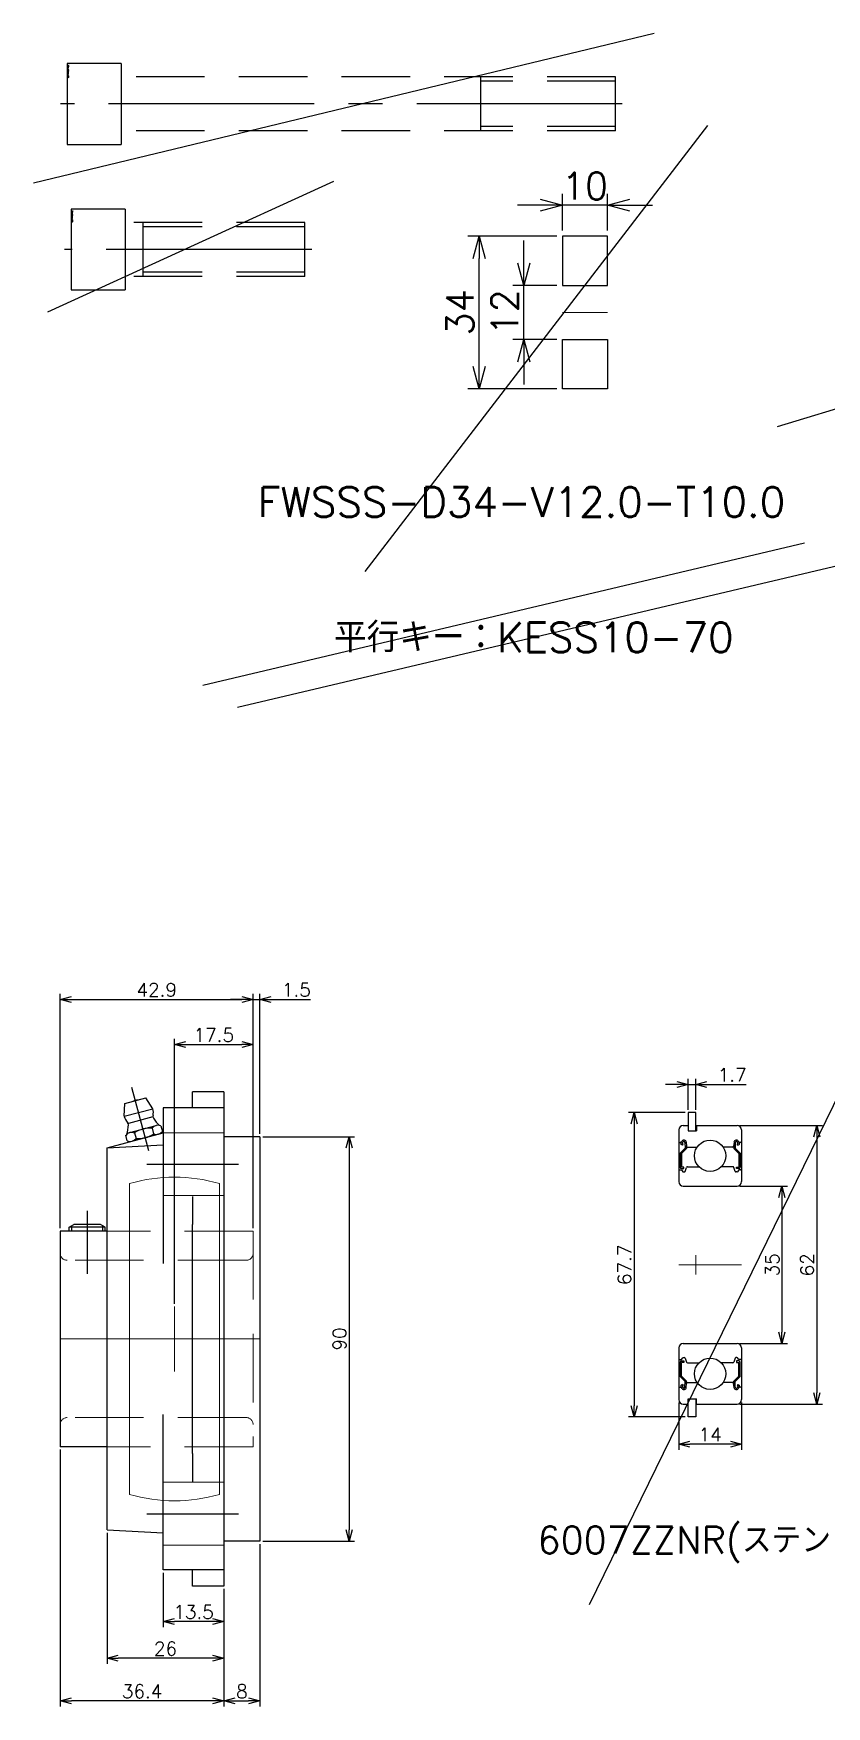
# Model space of a CAD drawing. Header units: millimetres. Extents: x 0 to 38884, y -3675 to 8056.
# Drawn here: x 14041.7 to 14218.2, y 4794.1 to 5166.3 of the extents above; entities that cross this region are included whole.
import ezdxf

# ---------------------------------------------------------------- set-up
doc = ezdxf.new("R2010")
doc.units = ezdxf.units.MM
doc.header["$LTSCALE"] = 2.4
doc.header["$PDMODE"] = 99
doc.header["$PDSIZE"] = 1
doc.linetypes.add('CENTER2', pattern=[28.575, 19.05, -3.175, 3.175, -3.175])
doc.linetypes.add('HIDDEN', pattern=[9.525, 6.35, -3.175])
doc.layers.add('04_HIDDEN', color=2, linetype='HIDDEN', lineweight=13)
doc.layers.add('08_DIM', color=3, linetype='Continuous', lineweight=13)
doc.layers.add('10_DRAFT', color=8, linetype='Continuous', lineweight=0, plot=False)
doc.styles.add('KSS_TXT', font='txt.shx', dxfattribs={"bigfont": 'extfont2.shx'})
doc.styles.add('KSS_TXT_L', font='txt.shx', dxfattribs={"height": 3, "bigfont": 'extfont2.shx'})
doc.dimstyles.new('KSS_DIM', dxfattribs={"dimscale": 2, "dimtxt": 3, "dimasz": 2.5, "dimexe": 1.25, "dimexo": 0.625, "dimtad": 1, "dimdsep": 46, "dimtxsty": 'KSS_TXT', "dimblk": 'OPEN30', "dimcen": 0, "dimazin": 2, "dimtfac": 0.75, "dimtmove": 0, "dimatfit": 3, "dimldrblk": 'OPEN30', "dimfxl": 1.25, "dimtolj": 1, "dimarcsym": 0})

# ---------------------------------------------------------------- blocks, each defined once
blk = doc.blocks.new('B6007ZZNRa_1')
at = {"color": 0}
for p, q in [((0, 33.85), (-1.7, 33.85)), ((-1.7, 33.85), (-1.7, 31)), ((0, 29.81), (0, 33.85)), ((-3.78, 30), (-3.78, 18.5)), ((-2.78, 31), (-1.7, 31)), ((-1.7, 31), (-1.7, 29.81)), ((-1.7, 29.81), (0, 29.81)), ((0, 29.81), (0.2, 29.81)), ((0.2, 31), (9.22, 31)), ((0.2, 31), (0.2, 29.81)), ((10.22, 30), (10.22, 18.5)), ((-3.58, 27.2), (-3.28, 27.2)), ((-3.28, 27.2), (-3.05, 27.53)), ((-2.96, 26.61), (-3.21, 26.78)), ((-3.03, 27.03), (-2.8, 27.36)), ((-2.79, 26.85), (-3.03, 27.03)), ((-2.96, 26.61), (-2.79, 26.85)), ((-2.38, 27.23), (-2.34, 25.97)), ((-2.09, 27.27), (-2.01, 26.38)), ((-2.04, 26.72), (-2.04, 25.85)), ((-1.81, 26.2), (0.31, 26.2)), ((8.25, 26.2), (6.13, 26.2)), ((8.53, 27.27), (8.45, 26.38)), ((8.48, 26.72), (8.48, 25.85)), ((8.82, 27.23), (8.78, 25.97)), ((9.23, 26.85), (9.47, 27.03)), ((9.4, 26.61), (9.23, 26.85)), ((9.47, 27.03), (9.24, 27.36)), ((9.4, 26.61), (9.65, 26.78)), ((9.72, 27.2), (9.49, 27.53)), ((10.02, 27.2), (9.72, 27.2)), ((-2.34, 25.97), (-3.44, 24.87)), ((-3.44, 24.87), (-3.44, 21.7)), ((-2.04, 25.85), (-3.14, 24.75)), ((-3.14, 24.75), (-3.14, 21.7)), ((8.48, 25.85), (9.58, 24.75)), ((8.78, 25.97), (9.88, 24.87)), ((9.58, 24.75), (9.58, 21.7)), ((9.88, 24.87), (9.88, 21.7)), ((-3.58, 21.1), (-3.18, 21.1)), ((-3.18, 21.1), (-2.86, 20.72)), ((-2.62, 21.7), (-3.14, 21.7)), ((-3.14, 21.4), (-2.62, 21.4)), ((-2.71, 20.65), (-2.53, 20.65)), ((-2.62, 21.4), (-2.62, 21.7)), ((-2.35, 20.78), (-2.02, 21.67)), ((-1.83, 21.8), (0.72, 21.8)), ((8.27, 21.8), (5.72, 21.8)), ((8.79, 20.78), (8.46, 21.67)), ((9.15, 20.65), (8.97, 20.65)), ((9.06, 21.4), (9.06, 21.7)), ((9.06, 21.7), (9.58, 21.7)), ((9.58, 21.4), (9.06, 21.4)), ((9.62, 21.1), (9.3, 20.72)), ((10.02, 21.1), (9.62, 21.1)), ((-2.78, 17.5), (9.22, 17.5)), ((-3.78, -18.5), (-3.78, -30)), ((-2.78, -17.5), (9.22, -17.5)), ((10.22, -18.5), (10.22, -30)), ((-3.58, -21.1), (-3.18, -21.1)), ((-3.44, -24.87), (-3.44, -21.7)), ((-3.18, -21.1), (-2.86, -20.72)), ((-3.14, -21.4), (-2.62, -21.4)), ((-3.14, -24.75), (-3.14, -21.7)), ((-2.62, -21.7), (-3.14, -21.7)), ((-2.71, -20.65), (-2.53, -20.65)), ((-2.62, -21.4), (-2.62, -21.7)), ((-2.35, -20.78), (-2.02, -21.67)), ((-1.83, -21.8), (0.72, -21.8)), ((8.27, -21.8), (5.72, -21.8)), ((8.79, -20.78), (8.46, -21.67)), ((9.15, -20.65), (8.97, -20.65)), ((9.06, -21.4), (9.06, -21.7)), ((9.58, -21.4), (9.06, -21.4)), ((9.06, -21.7), (9.58, -21.7)), ((9.62, -21.1), (9.3, -20.72)), ((9.58, -24.75), (9.58, -21.7)), ((10.02, -21.1), (9.62, -21.1)), ((9.88, -24.87), (9.88, -21.7)), ((-2.34, -25.97), (-3.44, -24.87)), ((-2.04, -25.85), (-3.14, -24.75)), ((-2.38, -27.23), (-2.34, -25.97)), ((-2.04, -26.72), (-2.04, -25.85)), ((8.48, -25.85), (9.58, -24.75)), ((8.48, -26.72), (8.48, -25.85)), ((8.78, -25.97), (9.88, -24.87)), ((8.82, -27.23), (8.78, -25.97)), ((-3.58, -27.2), (-3.28, -27.2)), ((-3.28, -27.2), (-3.05, -27.53)), ((-2.96, -26.61), (-3.21, -26.78)), ((-2.79, -26.85), (-3.03, -27.03)), ((-3.03, -27.03), (-2.8, -27.36)), ((-2.96, -26.61), (-2.79, -26.85)), ((-2.09, -27.27), (-2.01, -26.38)), ((-1.81, -26.2), (0.31, -26.2)), ((8.25, -26.2), (6.13, -26.2)), ((8.53, -27.27), (8.45, -26.38)), ((9.4, -26.61), (9.23, -26.85)), ((9.23, -26.85), (9.47, -27.03)), ((9.47, -27.03), (9.24, -27.36)), ((9.4, -26.61), (9.65, -26.78)), ((9.72, -27.2), (9.49, -27.53)), ((10.02, -27.2), (9.72, -27.2)), ((-2.78, -31), (-1.7, -31)), ((-1.7, -29.81), (0, -29.81)), ((-1.7, -31), (-1.7, -29.81)), ((-1.7, -33.85), (-1.7, -31)), ((0, -29.81), (0.2, -29.81)), ((0, -29.81), (0, -33.85)), ((0.2, -31), (0.2, -29.81)), ((0.2, -31), (9.22, -31)), ((0.27, -31), (0.27, -31)), ((2.72, -31), (2.72, -31)), ((0, -33.85), (-1.7, -33.85))]:
    blk.add_line(p, q, dxfattribs=at)
for centre in [(3.22, 24.25), (3.22, -24.25)]:
    blk.add_circle(centre, 3.5, dxfattribs=at)
for centre, radius, start, end in [((-2.78, 30), 1, 90, 180), ((9.22, 30), 1, 0, 90), ((-3.58, 27.4), 0.2, 180, 270), ((-3.03, 27.03), 0.3, 144.9356, 235.0377), ((-2.61, 27.23), 0.53, 5.0651, 144.9356), ((-2.61, 27.22), 0.23, 2.1311, 144.9356), ((-1.81, 26.4), 0.2, 185.0651, 270), ((8.25, 26.4), 0.2, 270, 354.9349), ((9.05, 27.23), 0.53, 35.0644, 174.9349), ((9.05, 27.22), 0.23, 35.0644, 177.8689), ((9.47, 27.03), 0.3, 304.9623, 35.0644), ((10.02, 27.4), 0.2, 270, 0), ((-3.58, 20.9), 0.2, 90, 180), ((-3.14, 21.7), 0.3, 180, 270), ((-2.71, 20.85), 0.2, 219.9991, 270), ((-2.53, 20.85), 0.2, 270, 339.9703), ((-1.83, 21.6), 0.2, 90, 159.9703), ((8.27, 21.6), 0.2, 20.0297, 90), ((8.97, 20.85), 0.2, 200.0297, 270), ((9.15, 20.85), 0.2, 270, 320.0009), ((9.58, 21.7), 0.3, 270, 0), ((10.02, 20.9), 0.2, 0, 90), ((-2.78, 18.5), 1, 180, 270), ((9.22, 18.5), 1, 270, 0), ((-2.78, -18.5), 1, 90, 180), ((9.22, -18.5), 1, 0, 90), ((-3.58, -20.9), 0.2, 180, 270), ((-3.14, -21.7), 0.3, 90, 180), ((-2.71, -20.85), 0.2, 90, 140.0009), ((-2.53, -20.85), 0.2, 20.0297, 90), ((-1.83, -21.6), 0.2, 200.0297, 270), ((8.27, -21.6), 0.2, 270, 339.9703), ((8.97, -20.85), 0.2, 90, 159.9703), ((9.15, -20.85), 0.2, 39.9991, 90), ((9.58, -21.7), 0.3, 0, 90), ((10.02, -20.9), 0.2, 270, 0), ((-3.58, -27.4), 0.2, 90, 180), ((-3.03, -27.03), 0.3, 124.9623, 215.0644), ((-2.61, -27.23), 0.53, 215.0644, 354.9349), ((-2.61, -27.22), 0.23, 215.0644, 357.8689), ((-1.81, -26.4), 0.2, 90, 174.9349), ((8.25, -26.4), 0.2, 5.0651, 90), ((9.05, -27.23), 0.53, 185.0651, 324.9356), ((9.05, -27.22), 0.23, 182.1311, 324.9356), ((9.47, -27.03), 0.3, 324.9356, 55.0377), ((10.02, -27.4), 0.2, 0, 90), ((-2.78, -30), 1, 180, 270), ((9.22, -30), 1, 270, 0)]:
    blk.add_arc(centre, radius, start, end, dxfattribs=at)
at = {"layer": '10_DRAFT'}
for p, q in [((-3.78, 0), (10.22, 0)), ((0, 2.15), (0, -2.15))]:
    blk.add_line(p, q, dxfattribs=at)
blk = doc.blocks.new('_Open30')
at = {"color": 0, "linetype": 'ByBlock', "lineweight": -2}
for p, q in [((-1, 0.268), (0, 0)), ((0, 0), (-1, -0.268)), ((0, 0), (-1, 0))]:
    blk.add_line(p, q, dxfattribs=at)
blk = doc.blocks.new('*D219')
at = {"layer": '08_DIM', "color": 0, "lineweight": -2, "transparency": 16777216}
for p, q in [((14185.31, 4861.77), (14185.31, 4851.26)), ((14199.31, 4861.77), (14199.31, 4851.26)), ((14196.81, 4852.51), (14187.81, 4852.51))]:
    blk.add_line(p, q, dxfattribs=at)
at = {"layer": 'Defpoints', "color": 0, "transparency": 16777216}
for p in [(14185.31, 4862.4), (14199.31, 4862.4), (14185.31, 4852.51)]:
    blk.add_point(p, dxfattribs=at)
at = {"layer": '08_DIM', "color": 0, "lineweight": -2, "transparency": 16777216, "xscale": 2.5, "yscale": 2.5, "zscale": 2.5, "rotation": 180}
blk.add_blockref('_Open30', (14185.31, 4852.51), dxfattribs=at)
at = {"layer": '08_DIM', "color": 0, "lineweight": -2, "transparency": 16777216, "xscale": 2.5, "yscale": 2.5, "zscale": 2.5}
blk.add_blockref('_Open30', (14199.31, 4852.51), dxfattribs=at)
at = {"layer": '08_DIM', "color": 0, "transparency": 16777216, "insert": (14192.31, 4854.64), "char_height": 3, "attachment_point": 5, "style": 'KSS_TXT'}
blk.add_mtext('\\A1;14', dxfattribs=at)
blk = doc.blocks.new('*D220')
at = {"layer": '08_DIM', "color": 0, "lineweight": -2, "transparency": 16777216}
for p, q in [((14198.93, 4923.4), (14217.29, 4923.4)), ((14216.04, 4920.9), (14216.04, 4863.9)), ((14198.93, 4861.4), (14217.29, 4861.4))]:
    blk.add_line(p, q, dxfattribs=at)
at = {"layer": 'Defpoints', "color": 0, "transparency": 16777216}
for p in [(14198.31, 4923.4), (14198.31, 4861.4), (14216.04, 4861.4)]:
    blk.add_point(p, dxfattribs=at)
at = {"layer": '08_DIM', "color": 0, "lineweight": -2, "transparency": 16777216, "xscale": 2.5, "yscale": 2.5, "zscale": 2.5}
for p, rotation in [((14216.04, 4923.4), 90), ((14216.04, 4861.4), 270)]:
    blk.add_blockref('_Open30', p, dxfattribs=dict(at, rotation=rotation))
at = {"layer": '08_DIM', "color": 0, "transparency": 16777216, "insert": (14213.91, 4892.4), "char_height": 3, "attachment_point": 5, "rotation": 90, "style": 'KSS_TXT'}
blk.add_mtext('\\A1;62', dxfattribs=at)
blk = doc.blocks.new('*D221')
at = {"layer": '08_DIM', "color": 0, "lineweight": -2, "transparency": 16777216}
for p, q in [((14198.93, 4909.9), (14209.52, 4909.9)), ((14208.27, 4907.4), (14208.27, 4877.4)), ((14198.93, 4874.9), (14209.52, 4874.9))]:
    blk.add_line(p, q, dxfattribs=at)
at = {"layer": 'Defpoints', "color": 0, "transparency": 16777216}
for p in [(14198.31, 4909.9), (14198.31, 4874.9), (14208.27, 4874.9)]:
    blk.add_point(p, dxfattribs=at)
at = {"layer": '08_DIM', "color": 0, "lineweight": -2, "transparency": 16777216, "xscale": 2.5, "yscale": 2.5, "zscale": 2.5}
for p, rotation in [((14208.27, 4909.9), 90), ((14208.27, 4874.9), 270)]:
    blk.add_blockref('_Open30', p, dxfattribs=dict(at, rotation=rotation))
at = {"layer": '08_DIM', "color": 0, "transparency": 16777216, "insert": (14206.15, 4892.4), "char_height": 3, "attachment_point": 5, "rotation": 90, "style": 'KSS_TXT'}
blk.add_mtext('\\A1;35', dxfattribs=at)
blk = doc.blocks.new('*D222')
at = {"layer": '08_DIM', "color": 0, "lineweight": -2, "transparency": 16777216}
for p, q in [((14186.76, 4926.25), (14174.12, 4926.25)), ((14175.37, 4923.75), (14175.37, 4861.05)), ((14186.76, 4858.55), (14174.12, 4858.55))]:
    blk.add_line(p, q, dxfattribs=at)
at = {"layer": 'Defpoints', "color": 0, "transparency": 16777216}
for p in [(14187.39, 4926.25), (14175.37, 4858.55), (14187.39, 4858.55)]:
    blk.add_point(p, dxfattribs=at)
at = {"layer": '08_DIM', "color": 0, "lineweight": -2, "transparency": 16777216, "xscale": 2.5, "yscale": 2.5, "zscale": 2.5}
for p, rotation in [((14175.37, 4926.25), 90), ((14175.37, 4858.55), 270)]:
    blk.add_blockref('_Open30', p, dxfattribs=dict(at, rotation=rotation))
at = {"layer": '08_DIM', "color": 0, "transparency": 16777216, "insert": (14173.24, 4892.4), "char_height": 3, "attachment_point": 5, "rotation": 90, "style": 'KSS_TXT'}
blk.add_mtext('\\A1;67.7', dxfattribs=at)
blk = doc.blocks.new('*D223')
at = {"layer": '08_DIM', "color": 0, "lineweight": -2, "transparency": 16777216}
for p, q in [((14184.89, 4932.54), (14182.39, 4932.54)), ((14187.39, 4926.87), (14187.39, 4933.79)), ((14187.39, 4932.54), (14189.09, 4932.54)), ((14189.09, 4926.87), (14189.09, 4933.79)), ((14191.59, 4932.54), (14200.34, 4932.54))]:
    blk.add_line(p, q, dxfattribs=at)
at = {"layer": 'Defpoints', "color": 0, "transparency": 16777216}
for p in [(14189.09, 4932.54), (14187.39, 4926.25), (14189.09, 4926.25)]:
    blk.add_point(p, dxfattribs=at)
at = {"layer": '08_DIM', "color": 0, "lineweight": -2, "transparency": 16777216, "xscale": 2.5, "yscale": 2.5, "zscale": 2.5}
blk.add_blockref('_Open30', (14187.39, 4932.54), dxfattribs=at)
at = {"layer": '08_DIM', "color": 0, "lineweight": -2, "transparency": 16777216, "xscale": 2.5, "yscale": 2.5, "zscale": 2.5, "rotation": 180}
blk.add_blockref('_Open30', (14189.09, 4932.54), dxfattribs=at)
at = {"layer": '08_DIM', "color": 0, "transparency": 16777216, "insert": (14197.21, 4934.66), "char_height": 3, "attachment_point": 5, "style": 'KSS_TXT'}
blk.add_mtext('\\A1;1.7', dxfattribs=at)
blk = doc.blocks.new('A$C415A6936_1')
at = {"color": 0}
for p, q in [((9, 12), (-9, 12)), ((-9, 12), (-9, 0)), ((9, 0), (9, 12)), ((9, 0), (-9, 0))]:
    blk.add_line(p, q, dxfattribs=at)
at = {"color": 0, "linetype": 'CENTER2'}
blk.add_line((0, -41.5), (0, 13.5), dxfattribs=at)
at = {"color": 0, "linetype": 'HIDDEN'}
for p, q in [((-6, -40), (-6, 0)), ((6, -40), (6, 0)), ((-6, -4), (6, -4)), ((-5.05, -40), (-5.05, -4)), ((5.05, -40), (5.05, -4)), ((-6, -40), (6, -40))]:
    blk.add_line(p, q, dxfattribs=at)
at = {"layer": '10_DRAFT', "style": 'KSS_TXT_L'}
blk.add_text('CS-M12x40L', height=0.3, dxfattribs=at).set_placement((6.07, 11.66))
blk = doc.blocks.new('*D522')
at = {"layer": '08_DIM', "color": 0, "lineweight": -2, "transparency": 16777216}
for p, q in [((14159.45, 5122.53), (14159.45, 5130.66)), ((14169.45, 5122.53), (14169.45, 5130.66)), ((14154.45, 5128.16), (14149.45, 5128.16)), ((14169.45, 5128.16), (14159.45, 5128.16)), ((14174.45, 5128.16), (14179.45, 5128.16))]:
    blk.add_line(p, q, dxfattribs=at)
at = {"layer": 'Defpoints', "color": 0, "transparency": 16777216}
for p in [(14159.45, 5128.16), (14159.45, 5121.28), (14169.45, 5121.28)]:
    blk.add_point(p, dxfattribs=at)
at = {"layer": '08_DIM', "color": 0, "lineweight": -2, "transparency": 16777216, "xscale": 5, "yscale": 5, "zscale": 5}
blk.add_blockref('_Open30', (14159.45, 5128.16), dxfattribs=at)
at = {"layer": '08_DIM', "color": 0, "lineweight": -2, "transparency": 16777216, "xscale": 5, "yscale": 5, "zscale": 5, "rotation": 180}
blk.add_blockref('_Open30', (14169.45, 5128.16), dxfattribs=at)
at = {"layer": '08_DIM', "color": 0, "transparency": 16777216, "insert": (14164.45, 5132.41), "char_height": 6, "attachment_point": 5, "style": 'KSS_TXT'}
blk.add_mtext('\\A1;10', dxfattribs=at)
blk = doc.blocks.new('*D523')
at = {"layer": '08_DIM', "color": 0, "lineweight": -2, "transparency": 16777216}
for p, q in [((14158.2, 5121.28), (14138.41, 5121.28)), ((14140.91, 5092.28), (14140.91, 5116.28)), ((14158.2, 5087.28), (14138.41, 5087.28))]:
    blk.add_line(p, q, dxfattribs=at)
at = {"layer": 'Defpoints', "color": 0, "transparency": 16777216}
for p in [(14140.91, 5121.28), (14159.45, 5121.28), (14159.45, 5087.28)]:
    blk.add_point(p, dxfattribs=at)
at = {"layer": '08_DIM', "color": 0, "lineweight": -2, "transparency": 16777216, "xscale": 5, "yscale": 5, "zscale": 5}
for p, rotation in [((14140.91, 5121.28), 90), ((14140.91, 5087.28), 270)]:
    blk.add_blockref('_Open30', p, dxfattribs=dict(at, rotation=rotation))
at = {"layer": '08_DIM', "color": 0, "transparency": 16777216, "insert": (14136.66, 5104.28), "char_height": 6, "attachment_point": 5, "rotation": 90, "style": 'KSS_TXT'}
blk.add_mtext('\\A1;34', dxfattribs=at)
blk = doc.blocks.new('*D524')
at = {"layer": '08_DIM', "color": 0, "lineweight": -2, "transparency": 16777216}
for p, q in [((14150.87, 5115.28), (14150.87, 5120.28)), ((14158.2, 5110.28), (14148.37, 5110.28)), ((14150.87, 5098.28), (14150.87, 5110.28)), ((14158.2, 5098.28), (14148.37, 5098.28)), ((14150.87, 5093.28), (14150.87, 5088.28))]:
    blk.add_line(p, q, dxfattribs=at)
at = {"layer": 'Defpoints', "color": 0, "transparency": 16777216}
for p in [(14150.87, 5110.28), (14159.45, 5110.28), (14159.45, 5098.28)]:
    blk.add_point(p, dxfattribs=at)
at = {"layer": '08_DIM', "color": 0, "lineweight": -2, "transparency": 16777216, "xscale": 5, "yscale": 5, "zscale": 5}
for p, rotation in [((14150.87, 5110.28), 270), ((14150.87, 5098.28), 90)]:
    blk.add_blockref('_Open30', p, dxfattribs=dict(at, rotation=rotation))
at = {"layer": '08_DIM', "color": 0, "transparency": 16777216, "insert": (14146.62, 5104.28), "char_height": 6, "attachment_point": 5, "rotation": 90, "style": 'KSS_TXT'}
blk.add_mtext('\\A1;12', dxfattribs=at)
blk = doc.blocks.new('A$C564416E9_1')
at = {"color": 0}
for points in [[(0, 17), (-10, 17), (-10, 6), (0, 6)], [(0, -17), (-10, -17), (-10, -6), (0, -6)]]:
    blk.add_lwpolyline(points, close=True, dxfattribs=at)
at = {"layer": '10_DRAFT'}
blk.add_line((-10, 0), (0, 0), dxfattribs=at)
blk = doc.blocks.new('A$C169F6710_1')
at = {"color": 0}
for p, q in [((9, 12), (-9, 12)), ((-9, 12), (-9, 0)), ((9, 0), (9, 12)), ((9, 0), (-9, 0))]:
    blk.add_line(p, q, dxfattribs=at)
at = {"color": 0, "linetype": 'CENTER2'}
blk.add_line((0, -111.5), (0, 13.5), dxfattribs=at)
at = {"color": 0, "linetype": 'HIDDEN'}
for p, q in [((-6, -110), (-6, 0)), ((6, -110), (6, 0)), ((-6, -80), (6, -80)), ((-5.05, -110), (-5.05, -80)), ((5.05, -110), (5.05, -80)), ((-6, -110), (6, -110))]:
    blk.add_line(p, q, dxfattribs=at)
at = {"layer": '10_DRAFT', "style": 'KSS_TXT_L'}
blk.add_text('CS-M12x110L', height=0.3, dxfattribs=at).set_placement((5.79, 11.66))
blk = doc.blocks.new('*D525')
at = {"layer": '08_DIM', "color": 0, "lineweight": -2, "transparency": 16777216}
for p, q in [((14088.1, 4951.45), (14085.6, 4951.45)), ((14090.6, 4900.53), (14090.6, 4952.7)), ((14090.6, 4951.45), (14092.1, 4951.45)), ((14092.1, 4921.53), (14092.1, 4952.7)), ((14094.6, 4951.45), (14103.35, 4951.45))]:
    blk.add_line(p, q, dxfattribs=at)
at = {"layer": 'Defpoints', "color": 0, "transparency": 16777216}
for p in [(14092.1, 4951.45), (14092.1, 4920.9), (14090.6, 4899.9)]:
    blk.add_point(p, dxfattribs=at)
at = {"layer": '08_DIM', "color": 0, "lineweight": -2, "transparency": 16777216, "xscale": 2.5, "yscale": 2.5, "zscale": 2.5}
blk.add_blockref('_Open30', (14090.6, 4951.45), dxfattribs=at)
at = {"layer": '08_DIM', "color": 0, "lineweight": -2, "transparency": 16777216, "xscale": 2.5, "yscale": 2.5, "zscale": 2.5, "rotation": 180}
blk.add_blockref('_Open30', (14092.1, 4951.45), dxfattribs=at)
at = {"layer": '08_DIM', "color": 0, "transparency": 16777216, "insert": (14100.23, 4953.58), "char_height": 3, "attachment_point": 5, "style": 'KSS_TXT'}
blk.add_mtext('\\A1;1.5', dxfattribs=at)
blk = doc.blocks.new('MUCFC207c_1')
at = {"color": 0, "linetype": 'CENTER2'}
for p, q in [((-16.72, 41.88), (-20.5, 55.98)), ((-17.16, 38.89), (3.27, 38.89)), ((-30.4, 28.5), (-30.4, 14.5)), ((-17.16, -38.89), (3.27, -38.89))]:
    blk.add_line(p, q, dxfattribs=at)
at = {"color": 0}
for p, q in [((-22.19, 49.53), (-22.02, 52.37)), ((-22.02, 52.37), (-17.38, 53.61)), ((-15.81, 51.23), (-17.38, 53.61)), ((0, 55), (-7, 55)), ((-7, 51.39), (-7, 55)), ((0, 55), (0, -55)), ((-22.19, 49.53), (-15.81, 51.23)), ((-15.84, 49.42), (-21.25, 47.97)), ((0, 51.39), (-13.5, 51.39)), ((-13.5, 51.39), (-13.5, 16.79)), ((-26, 42.5), (-13.5, 45.85)), ((-21.5, 44.09), (-21.83, 45.31)), ((-20.95, 45.92), (-15.09, 47.49)), ((-14.57, 45.56), (-20.43, 43.99)), ((-19.87, 45.83), (-19.55, 44.61)), ((-15.97, 46.87), (-15.64, 45.66)), ((-14.02, 47.4), (-13.69, 46.18)), ((8, 45), (0, 45)), ((8, 45), (8, -45)), ((-26, 42.5), (-13.5, 43.16)), ((-26, -42.5), (-26, 42.5)), ((-7, 31.72), (-7, 25.5)), ((-26, 24), (-36.4, 24)), ((-36.4, 24), (-36.4, -24)), ((-34.4, 24.9), (-33.36, 25.5)), ((-26.4, 24.9), (-34.4, 24.9)), ((-34.4, 24), (-34.4, 24.9)), ((-33.85, 24), (-33.85, 25.22)), ((-27.44, 25.5), (-33.36, 25.5)), ((-26.4, 24.9), (-27.44, 25.5)), ((-26.95, 24), (-26.95, 25.22)), ((-26.4, 24), (-26.4, 24.9)), ((-7, -25.5), (-7, 25.5)), ((-13.5, -51.39), (-13.5, -16.79)), ((-26, -24), (-36.4, -24)), ((-7, -25.5), (-7, -31.72)), ((-26, -42.5), (-13.5, -43.16)), ((8, -45), (0, -45)), ((0, -51.39), (-13.5, -51.39)), ((-7, -55), (-7, -51.39)), ((0, -55), (-7, -55))]:
    blk.add_line(p, q, dxfattribs=at)
for centre, radius, start, end in [((-19.31, 51.55), 1.59, 84.555, 125.445), ((-19, 50.38), 3.3, 195, 222.0533), ((-19, 50.38), 3.3, 347.9467, 15), ((-14.99, 49.52), 0.8, 167.9467, 210.2157), ((-10.5, 52.14), 6, 210.2157, 230.6802), ((-20.54, 44.41), 1.56, 64.7398, 145.2602), ((-27.25, 47.65), 6, 339.3198, 359.7843), ((-22.05, 47.63), 0.8, 359.7843, 42.0533), ((-16.54, 41.21), 5.7, 84.2291, 125.7709), ((-18.97, 50.28), 5.7, 264.2291, 305.7709), ((-14.69, 45.98), 1.56, 64.7398, 145.2602), ((-14.98, 47.07), 1.56, 244.7398, 325.2602), ((-20.83, 45.5), 1.56, 244.7398, 325.2602)]:
    blk.add_arc(centre, radius, start, end, dxfattribs=at)
at = {"layer": '04_HIDDEN', "color": 0}
for p, q in [((-13.5, 45.89), (0, 45.89)), ((-13.5, 31.89), (0, 31.89)), ((6.5, 24), (-26, 24)), ((6.5, 24), (6.5, -24)), ((5, 17.5), (-34.9, 17.5)), ((5, -17.5), (-34.9, -17.5)), ((6.5, -24), (-26, -24)), ((-13.5, -31.89), (0, -31.89)), ((-13.5, -45.89), (0, -45.89))]:
    blk.add_line(p, q, dxfattribs=at)
for centre, start, end in [((-34.9, 19), 180, 270), ((5, 19), 270, 0), ((-34.9, -19), 90, 180), ((5, -19), 0, 90)]:
    blk.add_arc(centre, 1.5, start, end, dxfattribs=at)
at = {"layer": '10_DRAFT'}
for p, q in [((-21, -34.58), (-21, 34.58)), ((-1, -34.58), (-1, 34.58)), ((-11, 7.21), (-11, -7.21)), ((-36.4, 0), (8, 0))]:
    blk.add_line(p, q, dxfattribs=at)
for start, end in [(73.8724, 106.1276), (253.8724, 286.1276)]:
    blk.add_arc((-11, 0), 36, start, end, dxfattribs=at)
blk = doc.blocks.new('*D528')
at = {"layer": '08_DIM', "color": 0, "lineweight": -2, "transparency": 16777216}
for p, q in [((14073.1, 4883.74), (14073.1, 4942.66)), ((14075.6, 4941.41), (14088.1, 4941.41)), ((14090.6, 4900.53), (14090.6, 4942.66))]:
    blk.add_line(p, q, dxfattribs=at)
at = {"layer": 'Defpoints', "color": 0, "transparency": 16777216}
for p in [(14090.6, 4941.41), (14090.6, 4899.9), (14073.1, 4883.12)]:
    blk.add_point(p, dxfattribs=at)
at = {"layer": '08_DIM', "color": 0, "lineweight": -2, "transparency": 16777216, "xscale": 2.5, "yscale": 2.5, "zscale": 2.5, "rotation": 180}
blk.add_blockref('_Open30', (14073.1, 4941.41), dxfattribs=at)
at = {"layer": '08_DIM', "color": 0, "lineweight": -2, "transparency": 16777216, "xscale": 2.5, "yscale": 2.5, "zscale": 2.5}
blk.add_blockref('_Open30', (14090.6, 4941.41), dxfattribs=at)
at = {"layer": '08_DIM', "color": 0, "transparency": 16777216, "insert": (14081.85, 4943.54), "char_height": 3, "attachment_point": 5, "style": 'KSS_TXT'}
blk.add_mtext('\\A1;17.5', dxfattribs=at)
blk = doc.blocks.new('*D529')
at = {"layer": '08_DIM', "color": 0, "lineweight": -2, "transparency": 16777216}
for p, q in [((14047.7, 4900.53), (14047.7, 4952.7)), ((14050.2, 4951.45), (14088.1, 4951.45)), ((14090.6, 4900.53), (14090.6, 4952.7))]:
    blk.add_line(p, q, dxfattribs=at)
at = {"layer": 'Defpoints', "color": 0, "transparency": 16777216}
for p in [(14090.6, 4951.45), (14047.7, 4899.9), (14090.6, 4899.9)]:
    blk.add_point(p, dxfattribs=at)
at = {"layer": '08_DIM', "color": 0, "lineweight": -2, "transparency": 16777216, "xscale": 2.5, "yscale": 2.5, "zscale": 2.5, "rotation": 180}
blk.add_blockref('_Open30', (14047.7, 4951.45), dxfattribs=at)
at = {"layer": '08_DIM', "color": 0, "lineweight": -2, "transparency": 16777216, "xscale": 2.5, "yscale": 2.5, "zscale": 2.5}
blk.add_blockref('_Open30', (14090.6, 4951.45), dxfattribs=at)
at = {"layer": '08_DIM', "color": 0, "transparency": 16777216, "insert": (14069.15, 4953.58), "char_height": 3, "attachment_point": 5, "style": 'KSS_TXT'}
blk.add_mtext('\\A1;42.9', dxfattribs=at)
blk = doc.blocks.new('*D530')
at = {"layer": '08_DIM', "color": 0, "lineweight": -2, "transparency": 16777216}
for p, q in [((14058.1, 4832.78), (14058.1, 4803.61)), ((14084.1, 4820.28), (14084.1, 4803.61)), ((14081.6, 4804.86), (14060.6, 4804.86))]:
    blk.add_line(p, q, dxfattribs=at)
at = {"layer": 'Defpoints', "color": 0, "transparency": 16777216}
for p in [(14058.1, 4833.4), (14084.1, 4820.9), (14058.1, 4804.86)]:
    blk.add_point(p, dxfattribs=at)
at = {"layer": '08_DIM', "color": 0, "lineweight": -2, "transparency": 16777216, "xscale": 2.5, "yscale": 2.5, "zscale": 2.5, "rotation": 180}
blk.add_blockref('_Open30', (14058.1, 4804.86), dxfattribs=at)
at = {"layer": '08_DIM', "color": 0, "lineweight": -2, "transparency": 16777216, "xscale": 2.5, "yscale": 2.5, "zscale": 2.5}
blk.add_blockref('_Open30', (14084.1, 4804.86), dxfattribs=at)
at = {"layer": '08_DIM', "color": 0, "transparency": 16777216, "insert": (14071.1, 4806.99), "char_height": 3, "attachment_point": 5, "style": 'KSS_TXT'}
blk.add_mtext('\\A1;26', dxfattribs=at)
blk = doc.blocks.new('*D531')
at = {"layer": '08_DIM', "color": 0, "lineweight": -2, "transparency": 16777216}
for p, q in [((14047.7, 4851.28), (14047.7, 4794.12)), ((14084.1, 4820.28), (14084.1, 4794.12)), ((14081.6, 4795.37), (14050.2, 4795.37))]:
    blk.add_line(p, q, dxfattribs=at)
at = {"layer": 'Defpoints', "color": 0, "transparency": 16777216}
for p in [(14047.7, 4851.9), (14084.1, 4820.9), (14047.7, 4795.37)]:
    blk.add_point(p, dxfattribs=at)
at = {"layer": '08_DIM', "color": 0, "lineweight": -2, "transparency": 16777216, "xscale": 2.5, "yscale": 2.5, "zscale": 2.5, "rotation": 180}
blk.add_blockref('_Open30', (14047.7, 4795.37), dxfattribs=at)
at = {"layer": '08_DIM', "color": 0, "lineweight": -2, "transparency": 16777216, "xscale": 2.5, "yscale": 2.5, "zscale": 2.5}
blk.add_blockref('_Open30', (14084.1, 4795.37), dxfattribs=at)
at = {"layer": '08_DIM', "color": 0, "transparency": 16777216, "insert": (14065.9, 4797.5), "char_height": 3, "attachment_point": 5, "style": 'KSS_TXT'}
blk.add_mtext('\\A1;36.4', dxfattribs=at)
blk = doc.blocks.new('*D532')
at = {"layer": '08_DIM', "color": 0, "lineweight": -2, "transparency": 16777216}
for p, q in [((14070.6, 4823.89), (14070.6, 4811.78)), ((14084.1, 4820.28), (14084.1, 4811.78)), ((14081.6, 4813.03), (14073.1, 4813.03))]:
    blk.add_line(p, q, dxfattribs=at)
at = {"layer": 'Defpoints', "color": 0, "transparency": 16777216}
for p in [(14070.6, 4824.51), (14084.1, 4820.9), (14070.6, 4813.03)]:
    blk.add_point(p, dxfattribs=at)
at = {"layer": '08_DIM', "color": 0, "lineweight": -2, "transparency": 16777216, "xscale": 2.5, "yscale": 2.5, "zscale": 2.5, "rotation": 180}
blk.add_blockref('_Open30', (14070.6, 4813.03), dxfattribs=at)
at = {"layer": '08_DIM', "color": 0, "lineweight": -2, "transparency": 16777216, "xscale": 2.5, "yscale": 2.5, "zscale": 2.5}
blk.add_blockref('_Open30', (14084.1, 4813.03), dxfattribs=at)
at = {"layer": '08_DIM', "color": 0, "transparency": 16777216, "insert": (14077.35, 4815.16), "char_height": 3, "attachment_point": 5, "style": 'KSS_TXT'}
blk.add_mtext('\\A1;13.5', dxfattribs=at)
blk = doc.blocks.new('*D533')
at = {"layer": '08_DIM', "color": 0, "lineweight": -2, "transparency": 16777216}
for p, q in [((14092.1, 4830.28), (14092.1, 4794.12)), ((14084.1, 4820.28), (14084.1, 4794.12)), ((14086.6, 4795.37), (14089.6, 4795.37))]:
    blk.add_line(p, q, dxfattribs=at)
at = {"layer": 'Defpoints', "color": 0, "transparency": 16777216}
for p in [(14092.1, 4830.9), (14084.1, 4820.9), (14092.1, 4795.37)]:
    blk.add_point(p, dxfattribs=at)
at = {"layer": '08_DIM', "color": 0, "lineweight": -2, "transparency": 16777216, "xscale": 2.5, "yscale": 2.5, "zscale": 2.5, "rotation": 180}
blk.add_blockref('_Open30', (14084.1, 4795.37), dxfattribs=at)
at = {"layer": '08_DIM', "color": 0, "lineweight": -2, "transparency": 16777216, "xscale": 2.5, "yscale": 2.5, "zscale": 2.5}
blk.add_blockref('_Open30', (14092.1, 4795.37), dxfattribs=at)
at = {"layer": '08_DIM', "color": 0, "transparency": 16777216, "insert": (14088.1, 4797.5), "char_height": 3, "attachment_point": 5, "style": 'KSS_TXT'}
blk.add_mtext('\\A1;8', dxfattribs=at)
blk = doc.blocks.new('*D534')
at = {"layer": '08_DIM', "color": 0, "lineweight": -2, "transparency": 16777216}
for p, q in [((14092.73, 4920.9), (14113.2, 4920.9)), ((14111.95, 4918.4), (14111.95, 4833.4)), ((14092.73, 4830.9), (14113.2, 4830.9))]:
    blk.add_line(p, q, dxfattribs=at)
at = {"layer": 'Defpoints', "color": 0, "transparency": 16777216}
for p in [(14092.1, 4920.9), (14092.1, 4830.9), (14111.95, 4830.9)]:
    blk.add_point(p, dxfattribs=at)
at = {"layer": '08_DIM', "color": 0, "lineweight": -2, "transparency": 16777216, "xscale": 2.5, "yscale": 2.5, "zscale": 2.5}
for p, rotation in [((14111.95, 4920.9), 90), ((14111.95, 4830.9), 270)]:
    blk.add_blockref('_Open30', p, dxfattribs=dict(at, rotation=rotation))
at = {"layer": '08_DIM', "color": 0, "transparency": 16777216, "insert": (14109.83, 4875.9), "char_height": 3, "attachment_point": 5, "rotation": 90, "style": 'KSS_TXT'}
blk.add_mtext('\\A1;90', dxfattribs=at)

msp = doc.modelspace()

# ---------------------------------------------------------------- linework, layer by layer
for p, q in [((14179.8578, 5166.3482), (14041.7195, 5133.0684)), ((14108.5016, 5133.4341), (14044.8299, 5104.36))]:
    msp.add_line(p, q)
at = {"color": 3}
for p, q in [((14191.7212, 5145.8434), (14115.4475, 5046.6466)), ((14418.3004, 5143.5914), (14207.2383, 5078.8002)), ((14213.3131, 5052.9309), (14079.4178, 5021.3078)), ((14221.0316, 5047.9781), (14087.1362, 5016.3549)), ((14228.2711, 4945.4094), (14165.3603, 4816.7607))]:
    msp.add_line(p, q, dxfattribs=at)

# ---------------------------------------------------------------- block references
at = {"rotation": 90}
for name, p in [('A$C169F6710_1', (14061.2531, 5150.6729)), ('A$C415A6936_1', (14062.1461, 5118.2932))]:
    msp.add_blockref(name, p, dxfattribs=at)
at = {"color": 4}
for name, p in [('A$C564416E9_1', (14169.447, 5104.2753)), ('MUCFC207c_1', (14084.1003, 4875.9021)), ('B6007ZZNRa_1', (14189.0889, 4892.398))]:
    msp.add_blockref(name, p, dxfattribs=at)

# ---------------------------------------------------------------- texts
at = {"style": 'KSS_TXT'}
for s, p in [('FWSSS-D34-V12.0-T10.0', (14091.6145, 5058.789)), ('平行キー：KESS10-70', (14108.6091, 5028.6844))]:
    msp.add_text(s, height=6.6, dxfattribs=at).set_placement(p)
at = {"color": 0, "style": 'KSS_TXT'}
msp.add_text('6007ZZNR(ステンレス)', height=6, dxfattribs=at).set_placement((14153.8784, 4828.1463))

# ---------------------------------------------------------------- dimensions: what is measured, and where the dimension line sits
at = {"layer": '08_DIM'}
for base, p1, p2, override, picture, middle in [((14159.447, 5128.1566), (14169.447, 5121.2753), (14159.447, 5121.2753), {"dimscale": 2, "dimarcsym": 1}, '*D522', (14164.447, 5132.4066)), ((14090.6003, 4951.4521), (14047.7003, 4899.9021), (14090.6003, 4899.9021), {"dimscale": 1}, '*D529', (14069.1503, 4953.5771)), ((14092.1003, 4951.4521), (14090.6003, 4899.9021), (14092.1003, 4920.9021), {"dimscale": 1}, '*D525', (14100.2253, 4953.5792)), ((14090.6003, 4941.4088), (14073.1003, 4883.1151), (14090.6003, 4899.9021), {"dimscale": 1}, '*D528', (14081.8503, 4943.5359)), ((14189.0889, 4932.5392), (14187.3889, 4926.248), (14189.0889, 4926.248), {"dimscale": 1}, '*D223', (14197.2139, 4934.6642)), ((14185.3089, 4852.5116), (14199.3089, 4862.398), (14185.3089, 4862.398), {"dimscale": 1}, '*D219', (14192.3089, 4854.6366)), ((14047.7003, 4795.3727), (14084.1003, 4820.9021), (14047.7003, 4851.9021), {"dimscale": 1}, '*D531', (14065.9003, 4797.4977)), ((14058.1003, 4804.863), (14084.1003, 4820.9021), (14058.1003, 4833.4021), {"dimscale": 1}, '*D530', (14071.1003, 4806.988)), ((14092.1003, 4795.3727), (14084.1003, 4820.9021), (14092.1003, 4830.9021), {"dimscale": 1}, '*D533', (14088.1003, 4797.4977)), ((14070.6003, 4813.0299), (14084.1003, 4820.9021), (14070.6003, 4824.5113), {"dimscale": 1}, '*D532', (14077.3503, 4815.157))]:
    dim = msp.add_linear_dim(base=base, p1=p1, p2=p2, dimstyle='KSS_DIM', override=override, dxfattribs=at)
    dim.commit()
    dim.dimension.update_dxf_attribs({"geometry": picture, "text_midpoint": middle})
for base, p1, p2, override, picture, middle in [((14140.9115, 5121.2753), (14159.447, 5087.2753), (14159.447, 5121.2753), {"dimscale": 2, "dimarcsym": 1}, '*D523', (14136.6615, 5104.2753)), ((14150.8716, 5110.2753), (14159.447, 5098.2753), (14159.447, 5110.2753), {"dimscale": 2, "dimarcsym": 1}, '*D524', (14146.6216, 5104.2753)), ((14175.3675, 4858.548), (14187.3889, 4926.248), (14187.3889, 4858.548), {"dimscale": 1}, '*D222', (14173.2425, 4892.398)), ((14111.9528, 4830.9021), (14092.1003, 4920.9021), (14092.1003, 4830.9021), {"dimscale": 1}, '*D534', (14109.8278, 4875.9021)), ((14216.0385, 4861.398), (14198.3089, 4923.398), (14198.3089, 4861.398), {"dimscale": 1}, '*D220', (14213.9135, 4892.398)), ((14208.2733, 4874.898), (14198.3089, 4909.898), (14198.3089, 4874.898), {"dimscale": 1}, '*D221', (14206.1462, 4892.398))]:
    dim = msp.add_linear_dim(base=base, p1=p1, p2=p2, angle=90, dimstyle='KSS_DIM', override=override, dxfattribs=at)
    dim.commit()
    dim.dimension.update_dxf_attribs({"geometry": picture, "text_midpoint": middle})

doc.saveas('drawing.dxf')
